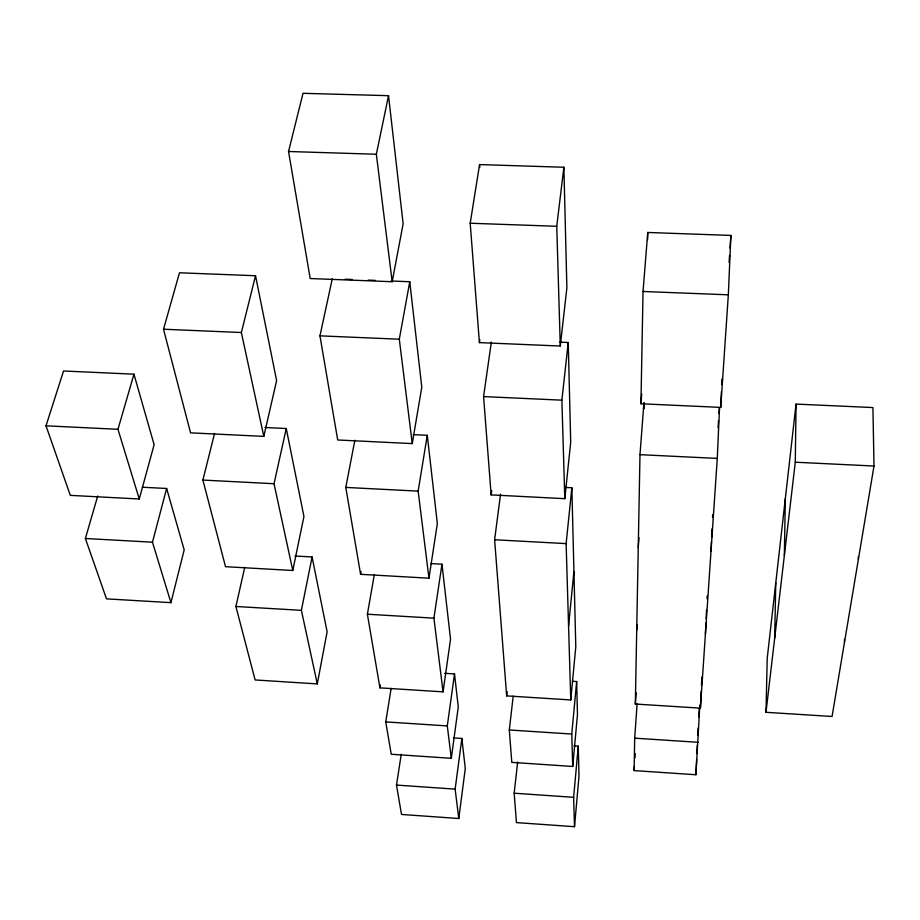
<?xml version="1.0" encoding="UTF-8"?>
<svg xmlns="http://www.w3.org/2000/svg" width="920" height="920" viewBox="0 0 920 920"><rect width="100%" height="100%" fill="white"/><g stroke="black" fill="none" stroke-linecap="round" stroke-linejoin="round"><path stroke-width="1.38" d="M765.992 712.298L795.282 462.208L796.053 404.087L872.919 407.56L874 466.026L832.071 716.484L765.992 712.298L767.222 658.26L796.053 404.087M784.357 555.415L785.335 498.594M699.856 705.019L695.911 774.744L634.098 770.592L634.696 738.162L637.1 703.915M719.555 407.686L717.278 458.413L700.407 708.147L635.341 704.03L639.986 454.664L643.931 402.834M640.941 403.765L643.034 291.49L647.76 232.472L730.894 235.416L728.329 294.814L720.728 407.399L640.941 403.765L641.7 393.863M644.115 408.641L644.241 402.937M647.611 239.637L647.76 232.472M774.663 638.227L775.779 582.785M720.728 407.399L721.418 391.736M721.74 384.617L721.981 378.925M705.41 634.144L705.928 622.84M706.123 618.596L706.525 610.109M707.043 598.805L707.181 595.976M710.999 551.448L711.447 541.558M711.643 537.326L712.022 528.851M712.54 517.558L712.667 514.728M695.911 774.744L696.647 759.184M696.911 753.514L697.314 745.027M697.785 735.115L698.119 728.042M700.407 708.147L701.201 691.173M701.466 685.515L701.868 677.028M698.763 716.852L699.315 708.572M718.06 427.788L718.531 420.647M719.003 413.505L719.394 407.79M729.088 262.407L729.571 255.3M730.043 248.204L730.894 235.416M634.098 770.592L634.386 766.371M634.972 757.919L635.271 753.698M635.341 704.03L636.134 692.771M636.709 630.096L637.123 624.473M638.25 547.515L638.986 537.683M517.649 762.093L514.177 793.212L516.442 822.595L574.505 826.7L579.002 776.204L578.266 746.143L573.988 745.867M574.505 826.7L573.631 797.318L578.266 746.143M513.222 696.083L509.3 729.974L511.796 762.369L572.723 766.463L571.768 734.045L576.656 681.536L572.378 681.271M572.723 766.463L577.472 714.621L576.656 681.536M500.56 494.19L494.615 539.752L506.667 695.888L570.756 699.936L575.793 646.748L571.849 487.761L564.707 487.404M568.572 626.083L573.919 571.55M570.756 699.936L566.134 543.616L571.849 487.761M491.349 342.079L483.575 396.589L491.153 494.891L564.799 498.674L570.71 442.186L568.238 342.504L559.74 342.148M564.799 498.674L561.89 400.166L568.238 342.504M560.291 346.035L566.881 287.845L563.879 167.256L479.561 164.577L470.2 223.238L479.412 342.608L560.291 346.035L556.749 226.285L563.879 167.256M506.667 695.888L507.161 691.713M401.247 754.273L396.497 785.082L401.499 814.453L458.781 818.512L465.29 768.487L461.863 738.461L453.433 737.909M458.781 818.512L455.135 789.13L461.863 738.461M491.153 494.891L491.728 490.671M391.149 688.356L385.733 721.901L391.253 754.262L451.306 758.31L458.275 706.985L454.503 673.934L444.671 673.325M451.306 758.31L447.292 725.926L454.503 673.934M374.313 574.689L367.391 614.226L379.937 687.861L443.06 691.863L450.535 639.216L441.979 564.202L430.64 563.569M479.412 342.608L479.826 339.779M443.06 691.863L433.918 618.148L441.979 564.202M354.867 440.22L345.782 487.416L360.594 574.322L428.961 578.197L437.345 523.595L427.271 435.298L413.114 434.619M428.961 578.197L418.151 491.13L427.271 435.298M379.937 687.861L380.409 685.032M332.292 278.714L319.953 335.846L337.697 439.978L412.252 443.601L421.785 387.182L409.756 281.738L391.103 281.002M360.594 574.322L361.089 571.538M412.252 443.601L399.303 339.204L409.756 281.738M392.173 281.727L403.144 223.802L388.527 95.68L303.013 93.299L288.546 151.501L310.19 278.53L392.173 281.727L376.349 154.249L388.527 95.68M244.731 567.364L235.911 606.487L255.105 679.96L317.285 683.905L327.129 631.798L312.087 556.968L294.964 556.014M317.285 683.905L301.392 610.339L312.087 556.968M214.567 433.412L202.894 480.067L225.515 566.685L292.779 570.492L303.945 516.488L286.258 428.524L264.948 427.501M292.779 570.492L274.033 483.724L286.258 428.524M263.81 436.39L276.621 380.615L255.53 275.736L179.48 272.78L163.507 329.222L190.566 432.837L263.81 436.39L241.362 332.522L255.53 275.736M97.715 496.029L85.387 538.499L106.49 598.862L170.947 602.657L184.184 549.849L166.635 488.485L142.347 487.22M170.947 602.657L152.467 542.202L166.635 488.485M139.265 498.996L154.123 444.693L133.952 374.175L63.537 370.99L46 425.81L70.311 495.362L139.265 498.996L117.967 429.306L133.952 374.175M288.546 151.501L376.349 154.249M470.2 223.238L556.749 226.285M345.195 279.22L352.372 279.496M368.149 280.117L375.325 280.393M643.034 291.49L728.329 294.814M163.507 329.222L241.362 332.522M319.953 335.846L399.303 339.204M483.575 396.589L561.89 400.166M46 425.81L117.967 429.306M639.986 454.664L717.278 458.413M795.282 462.208L874 466.026M202.894 480.067L274.033 483.724M345.782 487.416L418.151 491.13M494.615 539.752L566.134 543.616M85.387 538.499L152.467 542.202M235.911 606.487L301.392 610.339M367.391 614.226L433.918 618.148M385.733 721.901L447.292 725.926M509.3 729.974L571.768 734.045M634.696 738.162L698.107 742.302M396.497 785.082L455.135 789.13M514.177 793.212L573.631 797.318M479.561 164.577L479.768 167.44M858.337 556.554L858.36 559.417M844.468 639.481L844.48 642.344"/></g></svg>
